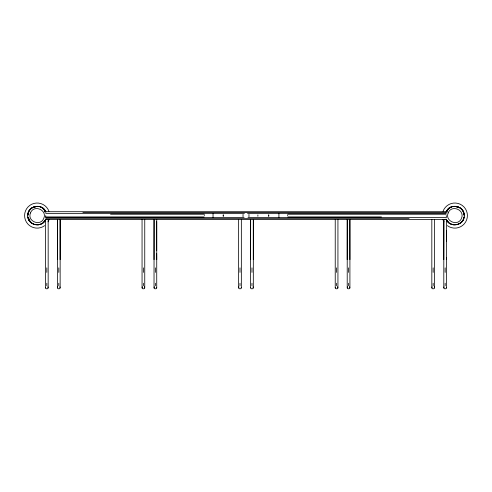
<?xml version="1.0" encoding="UTF-8"?>
<svg xmlns="http://www.w3.org/2000/svg" width="492" height="492" viewBox="0 0 492 492"><rect width="100%" height="100%" fill="white"/><g stroke="black" fill="none" stroke-linecap="round" stroke-linejoin="round"><path stroke-width="0.74" d="M57.472 219.438L57.435 259.641M156.702 250.576L156.702 221.714M446.49 241.461L446.49 230.828M154.027 259.641L154.064 219.438L154.027 286.959C153.313 289.493 157.446 289.493 156.733 286.959L156.733 219.438M250.619 259.641L250.649 219.438L250.619 286.959C249.905 289.493 254.032 289.493 253.318 286.959L253.318 219.438L253.318 259.641M347.204 259.641L347.241 219.438L347.204 286.959C346.497 289.493 350.624 289.493 349.91 286.959L349.91 219.438M443.796 259.641L443.833 219.438L443.796 286.959C443.083 289.493 447.216 289.493 446.502 286.959L446.502 219.438M27.958 214.973C27.724 206.154 41.174 203.055 45.203 210.767M28.056 214.979L28.062 213.577M28.118 214.979C28.001 211.978 29.975 209.223 32.435 207.667M45.461 219.438L45.461 286.959C44.747 289.493 48.874 289.493 48.167 286.959L48.167 219.438M57.435 219.438L57.435 286.959C56.728 289.493 60.854 289.493 60.141 286.959L60.141 219.438L60.141 259.641M142.053 219.438L142.053 286.959C141.339 289.493 145.466 289.493 144.753 286.959L144.753 219.438M238.638 219.438L238.638 286.959C237.925 289.493 242.058 289.493 241.344 286.959L241.344 219.438M335.23 219.438L335.23 286.959C334.517 289.493 338.644 289.493 337.936 286.959L337.936 219.438M431.822 219.438L431.822 286.959C431.109 289.493 435.236 289.493 434.522 286.959L434.522 219.438M45.615 217.144L45.762 215.576M243.036 214.401L243.036 216.744M248.964 216.744L248.964 214.401M462.843 220.342L464.024 217.064M464.104 217.077C463.138 225.717 450.192 227.661 446.595 219.936M57.73 286.787L57.472 287.931M142.348 286.787L142.083 287.931M154.322 286.787L154.064 287.931M238.934 286.787L238.675 287.931M347.5 286.787L347.241 287.931M432.111 286.787L431.853 287.931M444.091 286.787L443.833 287.931M446.841 212.409L447.64 210.865M28.647 211.794C29.895 208.897 32.638 207.052 35.658 206.382M44.698 221.006L45.338 219.899M27.896 217.077C28.862 225.717 41.808 227.661 45.405 219.936M46.002 219.081C42.558 228.559 27.361 225.619 27.638 215.576C27.361 205.539 42.558 202.593 46.002 212.077M445.998 212.077C449.442 202.593 464.639 205.539 464.362 215.576C464.639 225.619 449.442 228.559 445.998 219.081M446.798 210.767C450.826 203.055 464.276 206.154 464.042 214.973M446.859 210.804L449.405 208.018L452.855 206.486M446.939 210.853L449.46 208.098L451.109 207.157M461.644 221.787L462.812 220.33M43.364 222.372L44.624 220.957M43.431 222.445L44.711 221.013M461.699 221.831L460.284 223.116L457.425 224.438M43.413 222.421L41.906 223.54L38.647 224.764L35.16 224.666M458.581 223.989L460.229 223.048M33.985 207.575L35.59 207.114M453.366 224.666L455.438 224.604M456.84 224.666L453.353 224.764L450.075 223.565L448.587 222.421M44.747 211.708L446.619 211.708M82.871 212.482L446.096 212.482M45.694 213.639L244.456 213.639M247.507 213.639L446.269 213.639M110.54 214.223L204.211 214.223M287.832 214.223L446.096 214.223M45.861 216.923L204.131 216.923M287.752 216.923L381.423 216.923M45.694 217.507L244.137 217.507M247.98 217.507L446.269 217.507M45.867 218.663L409.092 218.663M45.596 219.438L446.662 219.438M36.562 224.604L38.634 224.666M456.41 207.114L458.015 207.575M39.145 206.486L42.595 208.018L45.147 210.804M34.563 224.469L31.716 223.128L29.188 220.33M456.342 206.382C459.368 207.046 462.086 208.903 463.353 211.794M31.771 223.048L33.419 223.989M459.565 207.667C462.025 209.223 463.999 211.978 463.882 214.979M42.54 208.098L45.061 210.853M447.376 220.957L448.636 222.372M447.289 221.013L448.575 222.439M446.662 219.899L447.302 221.006M44.36 210.865L45.159 212.409M29.151 218.743L29.951 220.287M434.227 286.787L434.491 287.931M349.615 286.787L349.88 287.931M337.641 286.787L337.899 287.931M253.029 286.787L253.288 287.931M144.457 286.787L144.722 287.931M59.846 286.787L60.11 287.931M47.872 286.787L48.13 287.931M27.964 217.064L29.157 220.342M446.238 215.576L446.385 217.144M463.938 213.577L463.968 214.973M446.49 257.377L446.502 259.641M349.91 259.641L349.88 219.438M156.702 253.608L156.733 259.641M446.465 287.328L446.465 287.931M445.149 267.863L445.149 272.39M445.149 283.244L445.149 285.717M433.169 267.863L433.169 272.39M433.169 283.244L433.169 285.717M348.557 267.863L348.557 272.39M348.557 283.244L348.557 285.717M336.583 267.863L336.583 272.39M336.583 283.244L336.583 285.717M335.261 287.328L335.261 287.931M287.654 214.93L287.654 215.57M278.915 213.639L278.915 217.507M268.823 214.93L268.823 216.216M268.441 214.93L268.441 216.216M257.882 214.93L257.882 216.216M251.972 267.863L251.972 272.39M251.972 283.244L251.972 285.717M250.649 287.328L250.649 287.931M241.308 287.328L241.308 287.931M239.991 267.863L239.991 272.39M239.991 283.244L239.991 285.717M223.522 214.93L223.522 216.216M223.134 214.93L223.134 216.216M213.042 213.639L213.042 217.507M204.303 214.93L204.303 215.57M156.696 287.328L156.696 287.931M155.38 267.863L155.38 272.39M155.38 283.244L155.38 285.717M143.4 267.863L143.4 272.39M143.4 283.244L143.4 285.717M58.788 267.863L58.788 272.39M58.788 283.244L58.788 285.717M46.814 267.863L46.814 272.39M46.814 283.244L46.814 285.717M45.492 287.328L45.492 287.931M443.028 211.339A12.558 12.558 0 0 1 460.223 204.223A12.558 12.558 0 0 1 465.617 222.033A12.558 12.558 0 0 1 447.363 225.656M443.956 221.818A12.558 12.558 0 0 1 442.911 219.475M49.089 219.475A12.558 12.558 0 0 1 48.044 221.818M44.637 225.656A12.558 12.558 0 0 1 26.383 222.033A12.558 12.558 0 0 1 31.777 204.223A12.558 12.558 0 0 1 48.972 211.339M30.473 212.931C26.894 221.351 40.651 226.88 43.837 218.22C47.41 209.801 33.653 204.278 30.473 212.931M448.163 212.931C444.59 221.351 458.347 226.88 461.527 218.22C465.106 209.801 451.349 204.278 448.163 212.931"/></g></svg>
